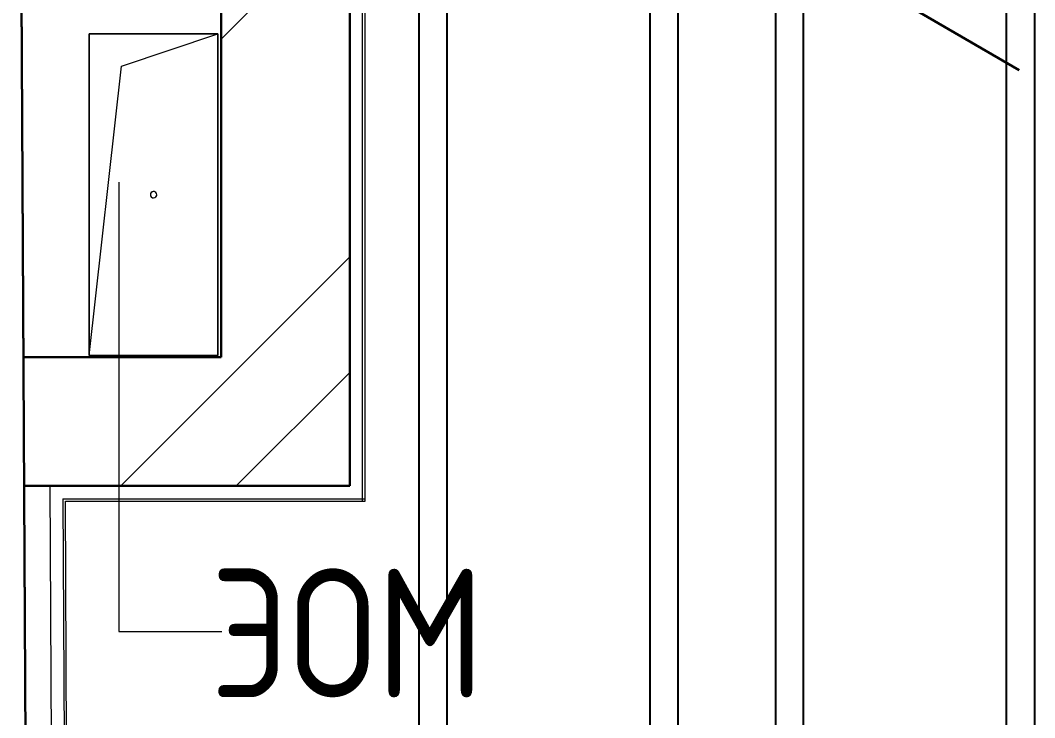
# Model space of a CAD drawing. Header units: millimetres. Extents: x -42533 to 645315, y 3457 to 82611.
# Drawn here: x 26920 to 27708, y 68202 to 68744 of the extents above; entities that cross this region are included whole.
import ezdxf
from ezdxf.enums import TextEntityAlignment as Align

# ---------------------------------------------------------------- set-up
doc = ezdxf.new("R2010")
doc.units = ezdxf.units.MM
for name, color, linetype, lineweight in [('Аннотация', 7, 'Continuous', 18), ('Двери', 7, 'Continuous', 9), ('Обобщенные модели', 7, 'Continuous', 18), ('Стены внутренние', 7, 'Continuous', 18), ('Стены несущие', 7, 'Continuous', 30), ('Стены отделка', 7, 'Continuous', 30), ('Стены штриховка', 7, 'Continuous', 9), ('ШТРИХОВКА', 252, 'Continuous', 15)]:
    doc.layers.add(name, color=color, linetype=linetype, lineweight=lineweight)
doc.layers.add('ЭОМ_Лотки авар.', color=1, linetype='Continuous')
doc.layers.add('ЭОМ_Лотки рабочие', color=5, linetype='Continuous')
doc.styles.add('GOST Common_5', font='GOST_Common.ttf', dxfattribs={"width": 0.9, "height": 200})
doc.styles.get("Standard").update_dxf_attribs({"font": 'arial.ttf'})
pattern_1 = [(45, (-31496.66, 188.9), (-269.4077, 269.4077), []), (45, (-31406.86, 188.9), (-269.4077, 269.4077), []), (45, (-31317.06, 188.9), (-269.4077, 269.4077), []), (45, (-31227.26, 188.9), (-269.4077, 269.4077), [])]

# ---------------------------------------------------------------- blocks, each defined once
blk = doc.blocks.new('1 этаж')
at = {"layer": 'Стены внутренние', "lineweight": 9}
h = blk.add_hatch(dxfattribs=at)
h.set_pattern_fill('ANSI34', color=8, scale=20, style=0)
h.set_pattern_definition(pattern_1)
h.paths.add_polyline_path([(984.204, 36677.899), (884.204, 36678.225), (884.204, 36195.296), (984.204, 36195.296)])
h = blk.add_hatch(dxfattribs=at)
h.set_pattern_fill('ANSI34', color=8, scale=20, style=0)
h.set_pattern_definition(pattern_1)
h.paths.add_polyline_path([(730.554, 36195.296), (731.068, 36095.296), (984.204, 36095.296), (984.204, 36195.296)])
at = {"layer": 'Аннотация', "color": 8, "lineweight": 9}
for p, q in [((804.634, 36331.59), (804.634, 35981.996)), ((804.634, 35981.996), (884.837, 35981.996))]:
    blk.add_line(p, q, dxfattribs=at)
at = {"layer": 'Двери', "color": 8, "lineweight": 30}
blk.add_line((1059.292, 36677.654), (1504.452, 36418.699), dxfattribs=at)
at = {"layer": 'Обобщенные модели', "color": 8}
for p, q in [((781.689, 36196.792), (781.689, 36446.792)), ((781.689, 36446.792), (881.689, 36446.792)), ((881.689, 36446.792), (781.689, 36446.792)), ((781.689, 36446.792), (781.689, 36196.792)), ((806.689, 36421.792), (881.689, 36446.792)), ((881.689, 36446.792), (881.689, 36196.792)), ((881.689, 36196.792), (881.689, 36446.792)), ((781.689, 36196.792), (806.689, 36421.792)), ((881.689, 36196.792), (781.689, 36196.792)), ((781.689, 36196.792), (881.689, 36196.792))]:
    blk.add_line(p, q, dxfattribs=at)
for start, end in [(0, 180), (60, 165), (180, 0), (195, 270), (300, 0)]:
    blk.add_arc((831.689, 36321.792), 2.5, start, end, dxfattribs=at)
at = {"layer": 'Стены несущие', "color": 8}
for p, q in [((728.069, 36678.735), (734.264, 35475.153)), ((734.582, 35411.72), (728.069, 36678.735)), ((884.204, 36678.225), (884.204, 36195.296)), ((984.204, 36095.296), (984.204, 36677.899)), ((884.204, 36195.296), (730.554, 36195.296)), ((731.068, 36095.296), (984.204, 36095.296))]:
    blk.add_line(p, q, dxfattribs=at)
at = {"layer": 'Стены отделка', "color": 8, "lineweight": 9}
for p, q in [((996.204, 36085.296), (996.204, 36677.86)), ((884.204, 36655.266), (884.204, 36195.296)), ((884.204, 36195.296), (752.585, 36195.296)), ((751.072, 36095.296), (800.408, 26509.375)), ((812.407, 26509.437), (763.134, 36083.296)), ((763.134, 36083.296), (994.204, 36083.296))]:
    blk.add_line(p, q, dxfattribs=at)
at = {"layer": 'Стены штриховка', "color": 8}
for p, q in [((994.204, 36083.296), (994.204, 36677.866)), ((761.124, 36085.296), (810.407, 26509.426)), ((761.124, 36085.296), (996.204, 36085.296)), ((994.204, 36083.296), (996.204, 36083.296)), ((996.204, 36083.296), (996.204, 36085.296))]:
    blk.add_line(p, q, dxfattribs=at)
at = {"layer": 'Аннотация', "color": 8, "style": 'GOST Common_5', "width": 0.9}
blk.add_text('ЭОМ', height=100, rotation=360, dxfattribs=at).set_placement((875.837, 35930.751))
blk = doc.blocks.new('*U34')
at = {"color": 0, "linetype": 'Continuous', "lineweight": 25}
for p, q in [((-78.79, -13273.73), (-78.8, 0)), ((78.81, -13273.73), (78.8, 0))]:
    blk.add_line(p, q, dxfattribs=at)
blk.add_lwpolyline([(100.81, -13273.73), (100.8, 0), (-100.8, 0), (-100.79, -13273.73)], close=True, dxfattribs=at)
at = {"color": 0, "flags": 9}
for tag, p in [('НАИМЕНОВАНИЕ', (-59.12, -7.02)), ('АРТИКУЛ', (-59.7, -11.85)), ('ПРИМЕЧАНИЕ', (-58.82, -17.26))]:
    blk.add_attdef(tag, text='', height=2.5, dxfattribs=at).set_placement(p, align=Align.TOP_LEFT)
at = {"color": 0, "lineweight": 30, "flags": 104}
for tag, p in [('ВЫСОТА', (-59.61, -20.92)), ('ТОЛЩИНА', (-58.99, -31.04)), ('ШИРИНА', (-58.94, -25.15)), ('ДЛИНА', (-59.54, -36.09))]:
    blk.add_attdef(tag, text='', height=2.5, dxfattribs=at).set_placement(p, align=Align.TOP_LEFT)
blk = doc.blocks.new('*U38')
at = {"color": 0, "linetype": 'Continuous', "lineweight": 25}
for p, q in [((-78.79, -13826.99), (-78.8, 0)), ((78.81, -13826.99), (78.8, 0))]:
    blk.add_line(p, q, dxfattribs=at)
blk.add_lwpolyline([(100.81, -13826.99), (100.8, 0), (-100.8, 0), (-100.79, -13826.99)], close=True, dxfattribs=at)
at = {"color": 0, "flags": 9}
for tag, p in [('НАИМЕНОВАНИЕ', (-59.12, -7.02)), ('АРТИКУЛ', (-59.7, -11.85)), ('ПРИМЕЧАНИЕ', (-58.82, -17.26))]:
    blk.add_attdef(tag, text='', height=2.5, dxfattribs=at).set_placement(p, align=Align.TOP_LEFT)
at = {"color": 0, "lineweight": 30, "flags": 104}
for tag, p in [('ВЫСОТА', (-59.61, -20.92)), ('ТОЛЩИНА', (-58.99, -31.04)), ('ШИРИНА', (-58.94, -25.15)), ('ДЛИНА', (-59.54, -36.09))]:
    blk.add_attdef(tag, text='', height=2.5, dxfattribs=at).set_placement(p, align=Align.TOP_LEFT)

msp = doc.modelspace()

# ---------------------------------------------------------------- block references
at = {"layer": 'ШТРИХОВКА'}
msp.add_blockref('1 этаж', (26191.57, 32286.65), dxfattribs=at)
at = {"layer": 'ЭОМ_Лотки авар.', "color": 1}
msp.add_blockref('*U38', (27607.42, 68931.79), dxfattribs=at)
at = {"layer": 'ЭОМ_Лотки рабочие'}
msp.add_blockref('*U34', (27330.38, 68931.79), dxfattribs=at)

doc.saveas('drawing.dxf')
